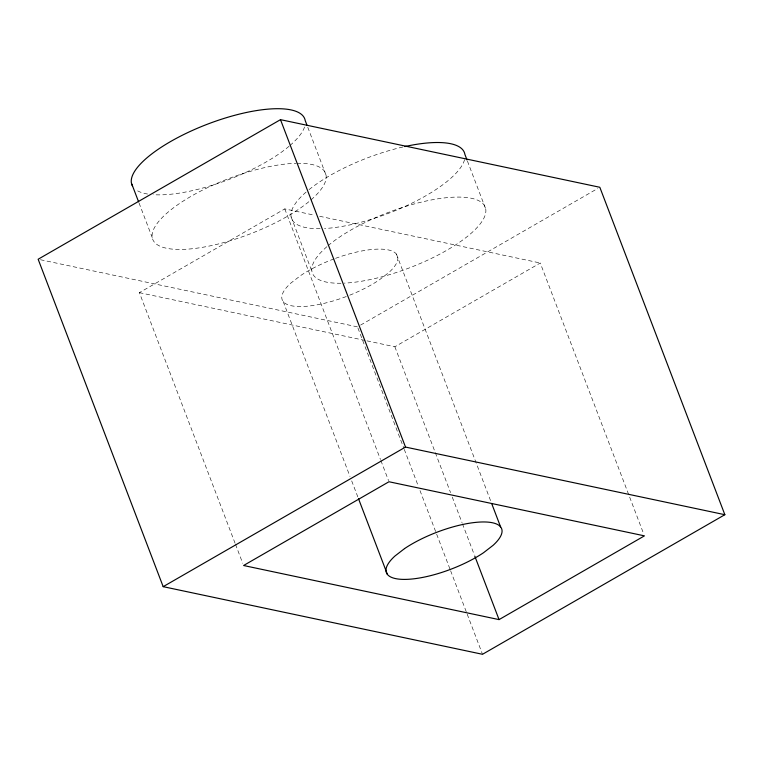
<?xml version="1.0" encoding="UTF-8"?>
<svg xmlns="http://www.w3.org/2000/svg" width="763" height="763" viewBox="0 0 763 763"><rect width="100%" height="100%" fill="white"/><g stroke="black" fill="none" stroke-linecap="round" stroke-linejoin="round"><path stroke-width="0.57" stroke-dasharray="3.81 2.86" d="M235.071 543.237L139.391 292.658L284.79 208.9L314.985 215.3M360.584 325.086L597.763 188.471M366.993 340.861L394.862 346.764L540.261 263.006L643.6 533.633M319.63 216.282L540.261 263.006M40.477 259.735L357.485 326.869M139.391 292.658L365.83 340.613M467.442 161.088L485.726 208.976M396.417 254.069L490.828 501.301M394.862 346.764L450.571 492.65M452.268 497.104L462.054 522.722M462.473 523.838L474.386 555.016M307.775 127.268L326.059 175.156M357.914 327.985L403.837 448.262M404.266 449.378L418.296 486.126M420.003 490.58L450.199 569.656M450.618 570.762L466.784 613.08M467.204 614.196L482.512 654.292M291.075 216.797L311.905 271.361M284.79 208.9L380.47 459.479M380.899 460.594L388.558 480.642M283.226 301.595L349.998 476.446M351.695 480.9L358.076 497.6M139.057 203.025L152.238 237.551M235.5 544.343L242.729 563.275M328.052 245.696A92.504 29.662 -20.9 0 1 450.838 197.34A92.504 29.662 -20.9 0 1 467.652 236.234A92.504 29.662 -20.9 0 1 344.237 283.14M340.994 283.245A92.504 29.662 -20.9 0 1 327.174 246.449M296.979 163.282A92.504 29.662 -20.9 0 1 267.05 226.792A92.504 29.662 -20.9 0 1 153.687 229.186A92.504 29.662 -20.9 0 1 295.91 163.301M464.562 159.667A92.504 29.662 -20.9 0 1 412.077 203.082A92.504 29.662 -20.9 0 1 324.513 228.518M320.155 228.671A92.504 29.662 -20.9 0 1 308.118 190.378M309.034 189.634A92.504 29.662 -20.9 0 1 403.637 146.83M304.551 127.001A92.504 29.662 -20.9 0 1 289.959 145.504M289.082 146.258A92.504 29.662 -20.9 0 1 153.067 194.67M147.583 194.031A92.504 29.662 -20.9 0 1 136.52 190.187M335.529 258.333A61.669 19.771 -20.9 0 1 389.559 250.216A61.669 19.771 -20.9 0 1 388.949 272.439L379.278 279.926A61.669 19.771 -20.9 0 1 347.375 296.111M346.297 296.521A61.669 19.771 -20.9 0 1 290.665 305.591A61.669 19.771 -20.9 0 1 290.693 283.226L300.374 275.739A61.669 19.771 -20.9 0 1 334.442 258.733"/><path stroke-width="1.14" d="M280.488 119.657L38.15 259.239L163.177 586.661L482.512 654.292L724.85 514.701L599.823 187.278L280.488 119.657L405.515 447.07L724.85 514.701M163.177 586.661L405.515 447.07M499.05 619.613L644.449 535.855L388.977 481.749L243.578 565.507L499.05 619.613L474.805 556.132M467.023 159.972L464.896 154.403A92.504 29.662 -20.9 0 0 404.781 146.572M491.677 503.532L500.604 526.918M306.926 125.046L305.219 120.592A92.504 29.662 -20.9 0 0 213.182 122.061A92.504 29.662 -20.9 0 0 131.398 182.977L138.628 201.909M358.505 498.716L387.423 574.444M132.524 186.105A92.504 29.662 -20.9 0 1 131.656 184.064M404.562 548.587L394.891 556.074A61.669 19.771 -20.9 0 0 406.956 579.355A61.669 19.771 -20.9 0 0 483.465 552.774L493.146 545.287A61.669 19.771 -20.9 0 0 481.071 522.006A61.669 19.771 -20.9 0 0 404.562 548.587"/></g></svg>
